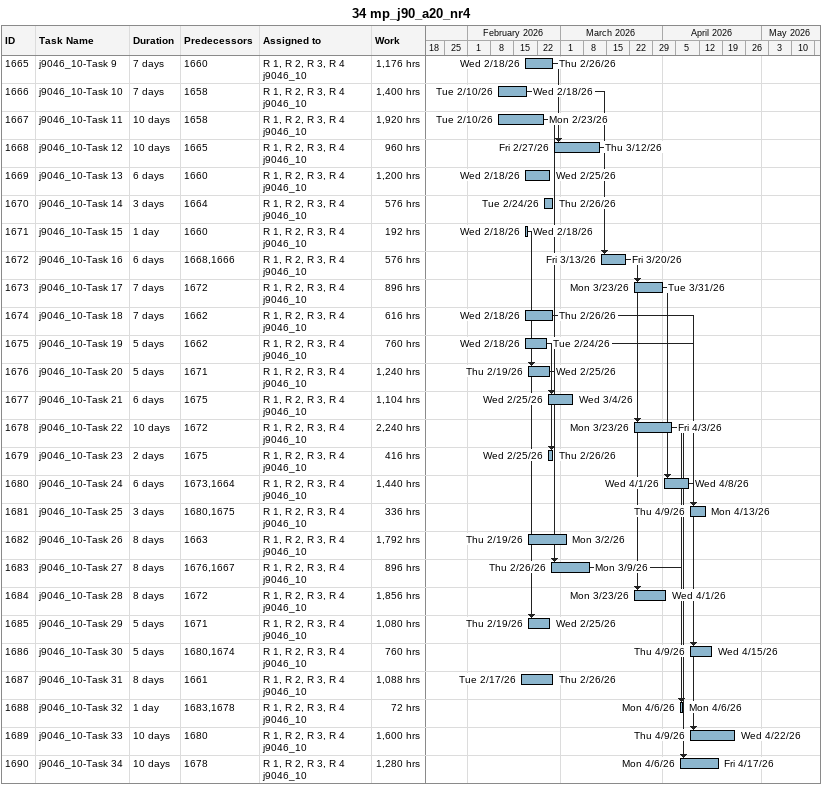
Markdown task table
34 mp_j90_a20_nr4

| ID | Task | Duration | Start | Finish | Predecessors | Resources | Work (h) |
|---|---|---|---|---|---|---|---|
| 1665 | j9046_10-Task 9 | 7d | 2026-02-18 | 2026-02-26 | 1660 | R 1, R 2, R 3, R 4 j9046_10 | 1176 |
| 1666 | j9046_10-Task 10 | 7d | 2026-02-10 | 2026-02-18 | 1658 | R 1, R 2, R 3, R 4 j9046_10 | 1400 |
| 1667 | j9046_10-Task 11 | 10d | 2026-02-10 | 2026-02-23 | 1658 | R 1, R 2, R 3, R 4 j9046_10 | 1920 |
| 1668 | j9046_10-Task 12 | 10d | 2026-02-27 | 2026-03-12 | 1665 | R 1, R 2, R 3, R 4 j9046_10 | 960 |
| 1669 | j9046_10-Task 13 | 6d | 2026-02-18 | 2026-02-25 | 1660 | R 1, R 2, R 3, R 4 j9046_10 | 1200 |
| 1670 | j9046_10-Task 14 | 3d | 2026-02-24 | 2026-02-26 | 1664 | R 1, R 2, R 3, R 4 j9046_10 | 576 |
| 1671 | j9046_10-Task 15 | 1d | 2026-02-18 | 2026-02-18 | 1660 | R 1, R 2, R 3, R 4 j9046_10 | 192 |
| 1672 | j9046_10-Task 16 | 6d | 2026-03-13 | 2026-03-20 | 1668, 1666 | R 1, R 2, R 3, R 4 j9046_10 | 576 |
| 1673 | j9046_10-Task 17 | 7d | 2026-03-23 | 2026-03-31 | 1672 | R 1, R 2, R 3, R 4 j9046_10 | 896 |
| 1674 | j9046_10-Task 18 | 7d | 2026-02-18 | 2026-02-26 | 1662 | R 1, R 2, R 3, R 4 j9046_10 | 616 |
| 1675 | j9046_10-Task 19 | 5d | 2026-02-18 | 2026-02-24 | 1662 | R 1, R 2, R 3, R 4 j9046_10 | 760 |
| 1676 | j9046_10-Task 20 | 5d | 2026-02-19 | 2026-02-25 | 1671 | R 1, R 2, R 3, R 4 j9046_10 | 1240 |
| 1677 | j9046_10-Task 21 | 6d | 2026-02-25 | 2026-03-04 | 1675 | R 1, R 2, R 3, R 4 j9046_10 | 1104 |
| 1678 | j9046_10-Task 22 | 10d | 2026-03-23 | 2026-04-03 | 1672 | R 1, R 2, R 3, R 4 j9046_10 | 2240 |
| 1679 | j9046_10-Task 23 | 2d | 2026-02-25 | 2026-02-26 | 1675 | R 1, R 2, R 3, R 4 j9046_10 | 416 |
| 1680 | j9046_10-Task 24 | 6d | 2026-04-01 | 2026-04-08 | 1673, 1664 | R 1, R 2, R 3, R 4 j9046_10 | 1440 |
| 1681 | j9046_10-Task 25 | 3d | 2026-04-09 | 2026-04-13 | 1680, 1675 | R 1, R 2, R 3, R 4 j9046_10 | 336 |
| 1682 | j9046_10-Task 26 | 8d | 2026-02-19 | 2026-03-02 | 1663 | R 1, R 2, R 3, R 4 j9046_10 | 1792 |
| 1683 | j9046_10-Task 27 | 8d | 2026-02-26 | 2026-03-09 | 1676, 1667 | R 1, R 2, R 3, R 4 j9046_10 | 896 |
| 1684 | j9046_10-Task 28 | 8d | 2026-03-23 | 2026-04-01 | 1672 | R 1, R 2, R 3, R 4 j9046_10 | 1856 |
| 1685 | j9046_10-Task 29 | 5d | 2026-02-19 | 2026-02-25 | 1671 | R 1, R 2, R 3, R 4 j9046_10 | 1080 |
| 1686 | j9046_10-Task 30 | 5d | 2026-04-09 | 2026-04-15 | 1680, 1674 | R 1, R 2, R 3, R 4 j9046_10 | 760 |
| 1687 | j9046_10-Task 31 | 8d | 2026-02-17 | 2026-02-26 | 1661 | R 1, R 2, R 3, R 4 j9046_10 | 1088 |
| 1688 | j9046_10-Task 32 | 1d | 2026-04-06 | 2026-04-06 | 1683, 1678 | R 1, R 2, R 3, R 4 j9046_10 | 72 |
| 1689 | j9046_10-Task 33 | 10d | 2026-04-09 | 2026-04-22 | 1680 | R 1, R 2, R 3, R 4 j9046_10 | 1600 |
| 1690 | j9046_10-Task 34 | 10d | 2026-04-06 | 2026-04-17 | 1678 | R 1, R 2, R 3, R 4 j9046_10 | 1280 |
